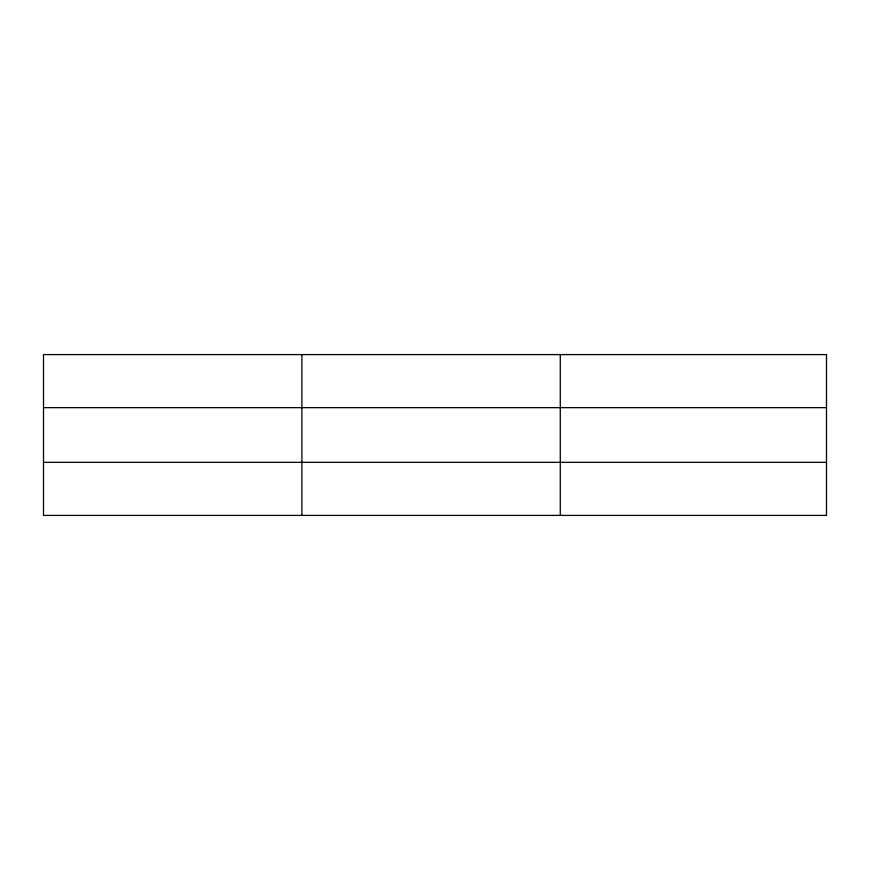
<?xml version="1.0" encoding="UTF-8"?>
<svg xmlns="http://www.w3.org/2000/svg" width="870" height="870" viewBox="0 0 870 870"><rect width="100%" height="100%" fill="white"/><g stroke="black" fill="none" stroke-linecap="round" stroke-linejoin="round"><path stroke-width="1.3" d="M301.89 354.59L301.89 515.41M560.28 354.59L560.28 515.41M43.5 407.66L826.5 407.66M43.5 462.34L826.5 462.34M826.5 354.59L826.5 515.41L43.5 515.41L43.5 354.59L826.5 354.59"/></g></svg>
